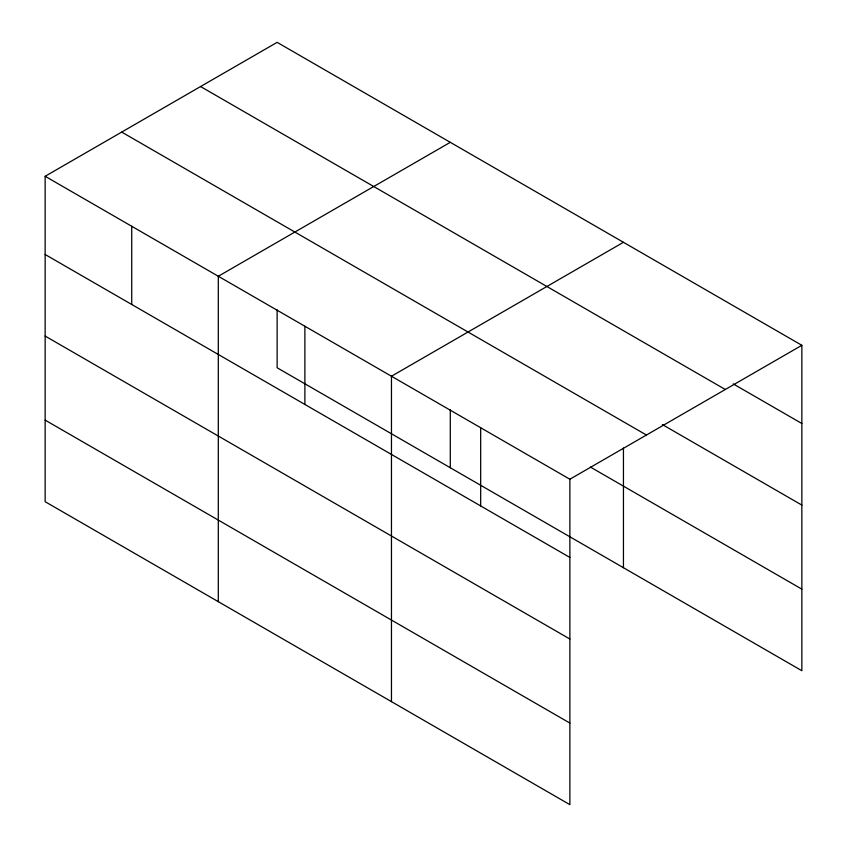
<?xml version="1.0" encoding="UTF-8"?>
<svg xmlns="http://www.w3.org/2000/svg" width="847" height="847" viewBox="0 0 847 847"><rect width="100%" height="100%" fill="white"/><g stroke="black" fill="none" stroke-linecap="round" stroke-linejoin="round"><path stroke-width="1.27" d="M569.872 639.019L569.872 479.233L45.145 176.282L45.145 501.699L569.872 804.65L569.872 639.019L45.145 336.068M277.128 309.875L277.128 367.767L801.855 670.718L801.855 345.301L277.128 42.35L45.145 176.282M450.286 142.328L218.304 276.26L218.304 601.677M623.445 242.295L391.462 376.227L391.462 701.644M569.872 479.233L801.855 345.301M733.237 383.903L801.855 423.511M200.57 86.542L725.297 389.493M662.333 424.538L801.855 505.087M121.703 132.079L646.43 435.03M590.412 467.068L801.855 589.141M45.145 254.492L569.872 557.442M45.145 420.123L569.872 723.073M623.445 448.052L623.445 567.712M480.673 427.735L480.673 505.945M450.286 409.853L450.286 467.745M304.888 326.243L304.888 404.453M131.73 226.265L131.73 304.486"/></g></svg>
